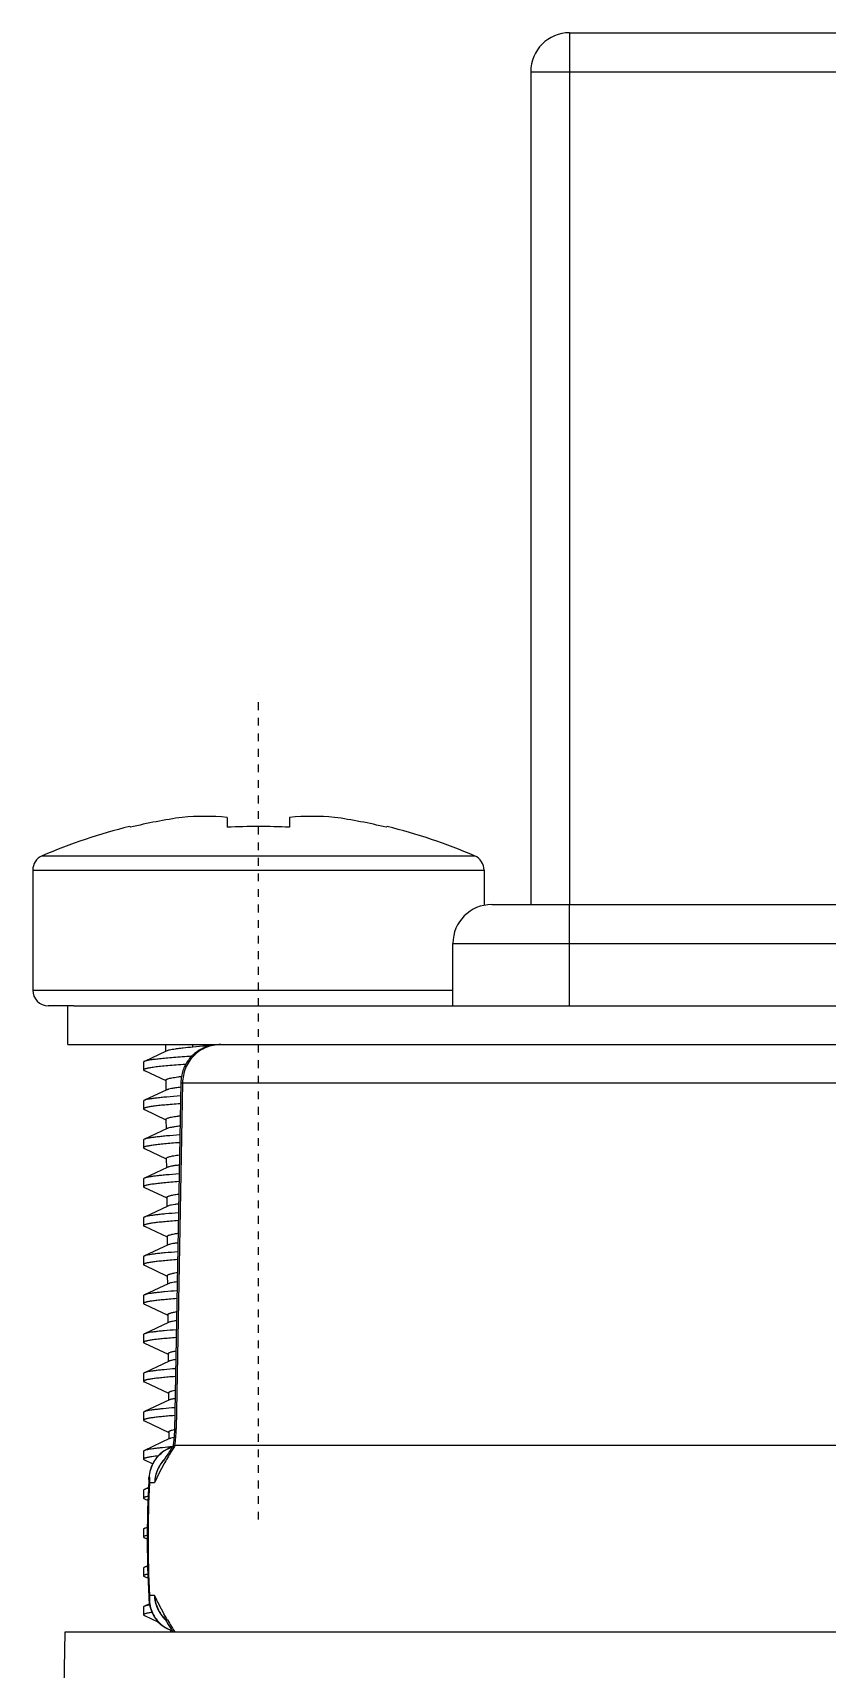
# Model space of a CAD drawing. Header units: millimetres. Extents: x 3170 to 4290, y 966 to 1416.
# Drawn here: x 3911.91 to 3922.12, y 986.61 to 1007.63 of the extents above; entities that cross this region are included whole.
import ezdxf

# ---------------------------------------------------------------- set-up
doc = ezdxf.new("R2010")
doc.units = ezdxf.units.MM
doc.header["$LTSCALE"] = 0.1
doc.linetypes.add('CENTER', pattern=[0.6, 0.375, -0.075, 0.075, -0.075])
for name, color, linetype in [('AUSFORMSCHRAEGEN', 7, 'Continuous'), ('BEZUGSACHSEN', 7, 'Continuous'), ('RUNDUNGEN', 7, 'Continuous')]:
    doc.layers.add(name, color=color, linetype=linetype)

msp = doc.modelspace()

# ---------------------------------------------------------------- linework, layer by layer
at = {"color": 7, "linetype": 'Continuous'}
for p, q in [((3918.313, 1007.131), (3918.313, 996.431)), ((3913.163, 997.434), (3913.17, 997.424)), ((3914.413, 997.551), (3914.413, 997.424)), ((3915.213, 997.551), (3915.213, 997.424)), ((3916.457, 997.424), (3916.463, 997.434)), ((3917.313, 995.131), (3917.313, 995.931)), ((3912.363, 994.631), (3912.363, 995.131)), ((3912.363, 994.631), (3935.363, 994.631)), ((3913.63, 994.548), (3913.348, 994.416)), ((3913.618, 994.631), (3913.618, 994.543)), ((3913.338, 994.406), (3913.338, 994.306)), ((3913.348, 994.297), (3913.622, 994.169)), ((3913.622, 994.174), (3913.623, 994.045)), ((3913.338, 993.906), (3913.338, 993.806)), ((3913.635, 994.05), (3913.348, 993.916)), ((3913.348, 993.797), (3913.626, 993.667)), ((3913.626, 993.672), (3913.627, 993.547)), ((3913.639, 993.552), (3913.348, 993.416)), ((3913.338, 993.406), (3913.338, 993.306)), ((3913.348, 993.297), (3913.63, 993.164)), ((3913.643, 993.054), (3913.348, 992.916)), ((3913.63, 993.17), (3913.631, 993.049)), ((3913.338, 992.906), (3913.338, 992.806)), ((3913.348, 992.797), (3913.635, 992.662)), ((3913.635, 992.668), (3913.636, 992.551)), ((3913.338, 992.406), (3913.338, 992.306)), ((3913.648, 992.556), (3913.348, 992.416)), ((3913.348, 992.297), (3913.639, 992.16)), ((3913.652, 992.058), (3913.348, 991.916)), ((3913.639, 992.166), (3913.64, 992.053)), ((3913.338, 991.906), (3913.338, 991.806)), ((3913.348, 991.797), (3913.643, 991.658)), ((3913.656, 991.56), (3913.348, 991.416)), ((3913.643, 991.664), (3913.644, 991.555)), ((3913.338, 991.406), (3913.338, 991.306)), ((3913.348, 991.297), (3913.648, 991.156)), ((3913.648, 991.162), (3913.649, 991.057)), ((3913.66, 991.062), (3913.348, 990.916)), ((3913.338, 990.906), (3913.338, 990.806)), ((3913.348, 990.797), (3913.652, 990.654)), ((3913.665, 990.564), (3913.348, 990.416)), ((3913.652, 990.66), (3913.653, 990.559)), ((3913.338, 990.406), (3913.338, 990.306)), ((3913.348, 990.297), (3913.657, 990.152)), ((3913.657, 990.158), (3913.657, 990.061)), ((3913.338, 989.906), (3913.338, 989.806)), ((3913.669, 990.066), (3913.348, 989.916)), ((3913.348, 989.797), (3913.661, 989.65)), ((3913.661, 989.656), (3913.662, 989.563)), ((3913.673, 989.569), (3913.348, 989.416)), ((3913.338, 989.406), (3913.338, 989.306)), ((3913.348, 989.297), (3913.455, 989.247)), ((3913.338, 988.906), (3913.338, 988.806)), ((3913.401, 988.941), (3913.348, 988.916)), ((3913.348, 988.797), (3913.395, 988.775)), ((3913.338, 988.406), (3913.338, 988.306)), ((3913.348, 988.297), (3913.385, 988.28)), ((3913.338, 987.906), (3913.338, 987.806)), ((3913.389, 987.935), (3913.348, 987.916)), ((3913.348, 987.797), (3913.395, 987.775)), ((3913.338, 987.406), (3913.338, 987.306)), ((3913.414, 987.446), (3913.348, 987.416)), ((3913.348, 987.297), (3913.528, 987.212)), ((3913.683, 987.112), (3913.683, 987.081))]:
    msp.add_line(p, q, dxfattribs=at)
at = {"color": 9, "linetype": 'Continuous'}
for p, q in [((3918.813, 1007.131), (3918.813, 996.431)), ((3913.971, 994.598), (3913.971, 994.631))]:
    msp.add_line(p, q, dxfattribs=at)
at = {"color": 3, "linetype": 'Continuous'}
msp.add_line((3912.443, 995.131), (3935.283, 995.131), dxfattribs=at)
at = {"color": 7, "linetype": 'Continuous'}
for centre, radius, start, end in [((3914.813, 990.631), 6.989, 98.0601, 103.6016), ((3914.123, 993.989), 3.574, 85.3464, 94.6536), ((3914.813, 989.582), 7.852, 87.0803, 92.9197), ((3915.503, 994.025), 3.538, 85.2987, 94.7013), ((3914.813, 990.631), 6.989, 76.3984, 81.9399), ((3914.525, 979.432), 10.066, 94.6534, 94.8428)]:
    msp.add_arc(centre, radius, start, end, dxfattribs=at)
for points, knots in [([(3913.971, 994.598), (3913.929, 994.595), (3913.869, 994.589), (3913.794, 994.58), (3913.747, 994.574), (3913.708, 994.568), (3913.675, 994.562), (3913.65, 994.556), (3913.636, 994.551), (3913.63, 994.548)], [0, 0, 0, 0, 0.365898, 0.521748, 0.658398, 0.775135, 0.871208, 0.946171, 1, 1, 1, 1]), ([(3914.204, 994.618), (3914.183, 994.616), (3914.105, 994.61), (3914.028, 994.604), (3913.971, 994.598)], [0, 0, 0, 0, 0.267629, 1, 1, 1, 1]), ([(3913.348, 994.416), (3913.347, 994.415), (3913.344, 994.414), (3913.34, 994.411), (3913.338, 994.408), (3913.338, 994.406)], [0, 0, 0, 0, 0.349717, 0.625152, 1, 1, 1, 1]), ([(3913.877, 994.377), (3913.837, 994.374), (3913.762, 994.368), (3913.655, 994.36), (3913.562, 994.351), (3913.495, 994.344), (3913.448, 994.337), (3913.42, 994.333), (3913.395, 994.329), (3913.375, 994.324), (3913.36, 994.32), (3913.349, 994.316), (3913.344, 994.313), (3913.34, 994.311), (3913.338, 994.308), (3913.338, 994.306)], [0, 0, 0, 0, 0.219597, 0.415771, 0.586178, 0.728803, 0.789167, 0.841999, 0.887183, 0.924624, 0.954279, 0.976253, 0.984474, 0.990988, 1, 1, 1, 1]), ([(3913.338, 994.306), (3913.338, 994.305), (3913.34, 994.302), (3913.344, 994.299), (3913.347, 994.298), (3913.348, 994.297)], [0, 0, 0, 0, 0.374856, 0.650324, 1, 1, 1, 1]), ([(3913.954, 994.482), (3913.914, 994.479), (3913.837, 994.474), (3913.728, 994.466), (3913.631, 994.458), (3913.547, 994.449), (3913.476, 994.441), (3913.42, 994.433), (3913.382, 994.426), (3913.36, 994.42), (3913.352, 994.417), (3913.348, 994.416)], [0, 0, 0, 0, 0.197094, 0.376834, 0.537277, 0.676734, 0.793714, 0.88706, 0.955897, 0.981023, 1, 1, 1, 1]), ([(3913.622, 994.174), (3913.622, 994.177), (3913.624, 994.18), (3913.629, 994.184), (3913.635, 994.187), (3913.642, 994.189), (3913.655, 994.194), (3913.675, 994.199), (3913.704, 994.205), (3913.739, 994.211), (3913.779, 994.217), (3913.808, 994.221), (3913.824, 994.223)], [0, 0, 0, 0, 0.032036, 0.055865, 0.086226, 0.123512, 0.167907, 0.278257, 0.417298, 0.58455, 0.7791, 1, 1, 1, 1]), ([(3913.815, 994.084), (3913.793, 994.081), (3913.754, 994.076), (3913.703, 994.068), (3913.668, 994.061), (3913.646, 994.055), (3913.638, 994.052), (3913.635, 994.05)], [0, 0, 0, 0, 0.353224, 0.639418, 0.855354, 0.936545, 1, 1, 1, 1]), ([(3913.348, 993.916), (3913.347, 993.915), (3913.344, 993.914), (3913.34, 993.911), (3913.338, 993.908), (3913.338, 993.906)], [0, 0, 0, 0, 0.349934, 0.625391, 1, 1, 1, 1]), ([(3913.81, 993.872), (3913.775, 993.869), (3913.708, 993.864), (3913.615, 993.856), (3913.534, 993.848), (3913.474, 993.841), (3913.434, 993.835), (3913.409, 993.831), (3913.388, 993.827), (3913.371, 993.823), (3913.357, 993.819), (3913.348, 993.816), (3913.343, 993.813), (3913.34, 993.81), (3913.338, 993.808), (3913.338, 993.806)], [0, 0, 0, 0, 0.220824, 0.417308, 0.587448, 0.729473, 0.789513, 0.842036, 0.88693, 0.924148, 0.95369, 0.975661, 0.983937, 0.99056, 1, 1, 1, 1]), ([(3913.812, 993.972), (3913.753, 993.968), (3913.67, 993.961), (3913.566, 993.951), (3913.501, 993.944), (3913.448, 993.937), (3913.404, 993.931), (3913.375, 993.925), (3913.358, 993.92), (3913.351, 993.917), (3913.348, 993.916)], [0, 0, 0, 0, 0.375785, 0.534852, 0.673053, 0.789317, 0.882861, 0.953098, 0.979437, 1, 1, 1, 1]), ([(3913.338, 993.806), (3913.338, 993.805), (3913.34, 993.802), (3913.344, 993.799), (3913.347, 993.798), (3913.348, 993.797)], [0, 0, 0, 0, 0.374559, 0.650083, 1, 1, 1, 1]), ([(3913.626, 993.672), (3913.626, 993.674), (3913.628, 993.678), (3913.633, 993.681), (3913.64, 993.685), (3913.654, 993.69), (3913.674, 993.696), (3913.7, 993.702), (3913.731, 993.707), (3913.768, 993.713), (3913.794, 993.717), (3913.808, 993.719)], [0, 0, 0, 0, 0.033345, 0.057538, 0.08812, 0.169873, 0.280026, 0.418659, 0.585414, 0.779518, 1, 1, 1, 1]), ([(3913.803, 993.471), (3913.745, 993.467), (3913.664, 993.461), (3913.561, 993.451), (3913.499, 993.444), (3913.446, 993.437), (3913.403, 993.43), (3913.375, 993.424), (3913.358, 993.419), (3913.351, 993.417), (3913.348, 993.416)], [0, 0, 0, 0, 0.375627, 0.534595, 0.672698, 0.788939, 0.882504, 0.952884, 0.979319, 1, 1, 1, 1]), ([(3913.804, 993.584), (3913.785, 993.581), (3913.749, 993.577), (3913.702, 993.569), (3913.67, 993.563), (3913.65, 993.557), (3913.642, 993.554), (3913.639, 993.552)], [0, 0, 0, 0, 0.351296, 0.636412, 0.852974, 0.935153, 1, 1, 1, 1]), ([(3913.348, 993.416), (3913.347, 993.415), (3913.344, 993.414), (3913.34, 993.411), (3913.338, 993.408), (3913.338, 993.406)], [0, 0, 0, 0, 0.349779, 0.625326, 1, 1, 1, 1]), ([(3913.802, 993.371), (3913.767, 993.369), (3913.702, 993.364), (3913.609, 993.356), (3913.53, 993.348), (3913.472, 993.341), (3913.432, 993.335), (3913.408, 993.331), (3913.387, 993.327), (3913.37, 993.323), (3913.357, 993.319), (3913.348, 993.316), (3913.343, 993.313), (3913.34, 993.31), (3913.338, 993.308), (3913.338, 993.306)], [0, 0, 0, 0, 0.220958, 0.417492, 0.587576, 0.729541, 0.789524, 0.842005, 0.886879, 0.924069, 0.953583, 0.975561, 0.983855, 0.990501, 1, 1, 1, 1]), ([(3913.338, 993.306), (3913.338, 993.305), (3913.34, 993.302), (3913.344, 993.299), (3913.347, 993.298), (3913.348, 993.297)], [0, 0, 0, 0, 0.374863, 0.650311, 1, 1, 1, 1]), ([(3913.63, 993.17), (3913.63, 993.172), (3913.632, 993.176), (3913.637, 993.179), (3913.644, 993.183), (3913.656, 993.188), (3913.675, 993.193), (3913.698, 993.199), (3913.727, 993.204), (3913.761, 993.21), (3913.785, 993.214), (3913.798, 993.216)], [0, 0, 0, 0, 0.034448, 0.058975, 0.089756, 0.171637, 0.281709, 0.420041, 0.586269, 0.779839, 1, 1, 1, 1]), ([(3913.795, 993.084), (3913.777, 993.082), (3913.745, 993.077), (3913.701, 993.07), (3913.672, 993.064), (3913.654, 993.059), (3913.646, 993.056), (3913.643, 993.054)], [0, 0, 0, 0, 0.34913, 0.633352, 0.850577, 0.933731, 1, 1, 1, 1]), ([(3913.348, 992.916), (3913.347, 992.915), (3913.344, 992.914), (3913.34, 992.911), (3913.338, 992.908), (3913.338, 992.906)], [0, 0, 0, 0, 0.349709, 0.625145, 1, 1, 1, 1]), ([(3913.792, 992.871), (3913.758, 992.868), (3913.694, 992.863), (3913.604, 992.855), (3913.526, 992.847), (3913.469, 992.84), (3913.43, 992.835), (3913.406, 992.831), (3913.386, 992.827), (3913.369, 992.823), (3913.356, 992.819), (3913.348, 992.816), (3913.343, 992.813), (3913.34, 992.81), (3913.338, 992.808), (3913.338, 992.806)], [0, 0, 0, 0, 0.221136, 0.41769, 0.587742, 0.729605, 0.789555, 0.841987, 0.886807, 0.923973, 0.953487, 0.975463, 0.983761, 0.990424, 1, 1, 1, 1]), ([(3913.338, 992.806), (3913.338, 992.805), (3913.34, 992.802), (3913.344, 992.799), (3913.347, 992.798), (3913.348, 992.797)], [0, 0, 0, 0, 0.374558, 0.6501, 1, 1, 1, 1]), ([(3913.794, 992.971), (3913.738, 992.966), (3913.658, 992.96), (3913.557, 992.95), (3913.496, 992.944), (3913.444, 992.937), (3913.403, 992.93), (3913.374, 992.924), (3913.358, 992.919), (3913.351, 992.917), (3913.348, 992.916)], [0, 0, 0, 0, 0.375463, 0.534332, 0.672344, 0.78855, 0.882154, 0.952646, 0.979193, 1, 1, 1, 1]), ([(3913.635, 992.668), (3913.635, 992.67), (3913.637, 992.673), (3913.64, 992.676), (3913.647, 992.68), (3913.658, 992.685), (3913.675, 992.69), (3913.697, 992.696), (3913.724, 992.701), (3913.755, 992.707), (3913.777, 992.711), (3913.789, 992.712)], [0, 0, 0, 0, 0.035588, 0.060465, 0.091469, 0.173503, 0.283453, 0.421479, 0.587271, 0.780339, 1, 1, 1, 1]), ([(3913.348, 992.416), (3913.347, 992.415), (3913.344, 992.414), (3913.34, 992.411), (3913.338, 992.408), (3913.338, 992.406)], [0, 0, 0, 0, 0.349792, 0.625344, 1, 1, 1, 1]), ([(3913.785, 992.47), (3913.73, 992.466), (3913.652, 992.46), (3913.553, 992.45), (3913.493, 992.443), (3913.442, 992.437), (3913.402, 992.43), (3913.374, 992.424), (3913.357, 992.419), (3913.351, 992.417), (3913.348, 992.416)], [0, 0, 0, 0, 0.375298, 0.534045, 0.671987, 0.788157, 0.8818, 0.952432, 0.979067, 1, 1, 1, 1]), ([(3913.787, 992.584), (3913.77, 992.582), (3913.741, 992.578), (3913.701, 992.571), (3913.671, 992.565), (3913.654, 992.559), (3913.648, 992.556)], [0, 0, 0, 0, 0.346884, 0.630216, 0.848177, 1, 1, 1, 1]), ([(3913.783, 992.37), (3913.75, 992.367), (3913.687, 992.362), (3913.598, 992.355), (3913.522, 992.347), (3913.466, 992.34), (3913.428, 992.334), (3913.405, 992.33), (3913.385, 992.327), (3913.369, 992.323), (3913.356, 992.319), (3913.347, 992.315), (3913.343, 992.313), (3913.34, 992.31), (3913.338, 992.308), (3913.338, 992.306)], [0, 0, 0, 0, 0.221266, 0.417868, 0.587861, 0.72966, 0.789551, 0.841943, 0.886743, 0.923882, 0.953368, 0.975353, 0.98367, 0.990358, 1, 1, 1, 1]), ([(3913.338, 992.306), (3913.338, 992.305), (3913.34, 992.302), (3913.344, 992.299), (3913.347, 992.298), (3913.348, 992.297)], [0, 0, 0, 0, 0.374852, 0.650326, 1, 1, 1, 1]), ([(3913.639, 992.166), (3913.639, 992.168), (3913.641, 992.171), (3913.644, 992.174), (3913.65, 992.178), (3913.66, 992.182), (3913.676, 992.187), (3913.696, 992.193), (3913.72, 992.198), (3913.749, 992.204), (3913.769, 992.207), (3913.78, 992.209)], [0, 0, 0, 0, 0.036888, 0.062176, 0.093447, 0.175671, 0.285477, 0.423159, 0.588459, 0.780938, 1, 1, 1, 1]), ([(3913.776, 991.969), (3913.722, 991.965), (3913.645, 991.959), (3913.549, 991.95), (3913.49, 991.943), (3913.44, 991.936), (3913.401, 991.93), (3913.374, 991.924), (3913.357, 991.919), (3913.351, 991.917), (3913.348, 991.916)], [0, 0, 0, 0, 0.37509, 0.533722, 0.671566, 0.787694, 0.881395, 0.952152, 0.978914, 1, 1, 1, 1]), ([(3913.777, 992.084), (3913.763, 992.082), (3913.736, 992.079), (3913.7, 992.072), (3913.673, 992.066), (3913.658, 992.061), (3913.652, 992.058)], [0, 0, 0, 0, 0.34412, 0.626348, 0.84516, 1, 1, 1, 1]), ([(3913.348, 991.916), (3913.347, 991.915), (3913.344, 991.914), (3913.34, 991.911), (3913.338, 991.908), (3913.338, 991.906)], [0, 0, 0, 0, 0.34986, 0.625275, 1, 1, 1, 1]), ([(3913.774, 991.869), (3913.741, 991.867), (3913.679, 991.862), (3913.593, 991.854), (3913.518, 991.846), (3913.463, 991.84), (3913.426, 991.834), (3913.403, 991.83), (3913.384, 991.826), (3913.368, 991.823), (3913.355, 991.819), (3913.347, 991.815), (3913.342, 991.812), (3913.34, 991.81), (3913.338, 991.808), (3913.338, 991.806)], [0, 0, 0, 0, 0.221435, 0.418049, 0.588013, 0.729704, 0.789562, 0.841917, 0.886665, 0.923771, 0.953258, 0.975256, 0.983581, 0.990284, 1, 1, 1, 1]), ([(3913.338, 991.806), (3913.338, 991.805), (3913.34, 991.802), (3913.344, 991.799), (3913.347, 991.798), (3913.348, 991.797)], [0, 0, 0, 0, 0.374661, 0.650088, 1, 1, 1, 1]), ([(3913.643, 991.664), (3913.643, 991.666), (3913.645, 991.669), (3913.648, 991.672), (3913.653, 991.675), (3913.663, 991.679), (3913.677, 991.684), (3913.695, 991.689), (3913.716, 991.695), (3913.742, 991.7), (3913.76, 991.703), (3913.77, 991.705)], [0, 0, 0, 0, 0.038481, 0.06428, 0.095887, 0.178365, 0.288011, 0.425265, 0.589952, 0.781699, 1, 1, 1, 1]), ([(3913.767, 991.584), (3913.755, 991.582), (3913.731, 991.579), (3913.7, 991.573), (3913.675, 991.568), (3913.662, 991.563), (3913.656, 991.56)], [0, 0, 0, 0, 0.340834, 0.621793, 0.84163, 1, 1, 1, 1]), ([(3913.348, 991.416), (3913.347, 991.415), (3913.344, 991.414), (3913.34, 991.411), (3913.338, 991.408), (3913.338, 991.406)], [0, 0, 0, 0, 0.349684, 0.625177, 1, 1, 1, 1]), ([(3913.764, 991.368), (3913.732, 991.366), (3913.672, 991.361), (3913.587, 991.353), (3913.514, 991.346), (3913.461, 991.339), (3913.424, 991.334), (3913.402, 991.33), (3913.383, 991.326), (3913.367, 991.322), (3913.355, 991.319), (3913.347, 991.315), (3913.342, 991.312), (3913.34, 991.31), (3913.338, 991.308), (3913.338, 991.306)], [0, 0, 0, 0, 0.221571, 0.418232, 0.588127, 0.729752, 0.789554, 0.841852, 0.886572, 0.923665, 0.95313, 0.975124, 0.983466, 0.990199, 1, 1, 1, 1]), ([(3913.766, 991.469), (3913.713, 991.465), (3913.639, 991.458), (3913.545, 991.449), (3913.487, 991.443), (3913.438, 991.436), (3913.4, 991.43), (3913.373, 991.424), (3913.357, 991.419), (3913.351, 991.417), (3913.348, 991.416)], [0, 0, 0, 0, 0.374873, 0.533379, 0.671127, 0.787239, 0.880971, 0.951905, 0.97878, 1, 1, 1, 1]), ([(3913.338, 991.306), (3913.338, 991.305), (3913.34, 991.302), (3913.344, 991.299), (3913.347, 991.298), (3913.348, 991.297)], [0, 0, 0, 0, 0.374719, 0.650254, 1, 1, 1, 1]), ([(3913.648, 991.162), (3913.648, 991.164), (3913.649, 991.166), (3913.652, 991.169), (3913.657, 991.173), (3913.665, 991.177), (3913.677, 991.181), (3913.693, 991.186), (3913.713, 991.191), (3913.736, 991.196), (3913.752, 991.199), (3913.761, 991.201)], [0, 0, 0, 0, 0.040253, 0.06664, 0.098644, 0.181446, 0.290937, 0.427724, 0.591725, 0.782625, 1, 1, 1, 1]), ([(3913.348, 990.916), (3913.347, 990.915), (3913.344, 990.914), (3913.34, 990.911), (3913.338, 990.908), (3913.338, 990.906)], [0, 0, 0, 0, 0.349929, 0.625433, 1, 1, 1, 1]), ([(3913.756, 990.968), (3913.705, 990.964), (3913.632, 990.958), (3913.54, 990.949), (3913.484, 990.942), (3913.437, 990.936), (3913.398, 990.929), (3913.373, 990.924), (3913.357, 990.919), (3913.351, 990.917), (3913.348, 990.916)], [0, 0, 0, 0, 0.374644, 0.533016, 0.670683, 0.786742, 0.88055, 0.951621, 0.978616, 1, 1, 1, 1]), ([(3913.758, 991.084), (3913.747, 991.082), (3913.727, 991.079), (3913.699, 991.074), (3913.678, 991.069), (3913.665, 991.065), (3913.66, 991.062)], [0, 0, 0, 0, 0.337245, 0.61685, 0.837813, 1, 1, 1, 1]), ([(3913.755, 990.868), (3913.723, 990.865), (3913.664, 990.86), (3913.581, 990.853), (3913.51, 990.845), (3913.458, 990.839), (3913.422, 990.833), (3913.4, 990.83), (3913.382, 990.826), (3913.367, 990.822), (3913.355, 990.818), (3913.347, 990.815), (3913.342, 990.812), (3913.34, 990.81), (3913.338, 990.808), (3913.338, 990.806)], [0, 0, 0, 0, 0.221731, 0.418401, 0.58826, 0.729778, 0.789535, 0.841803, 0.886485, 0.923535, 0.952991, 0.97501, 0.98337, 0.990125, 1, 1, 1, 1]), ([(3913.338, 990.806), (3913.338, 990.805), (3913.34, 990.802), (3913.344, 990.799), (3913.347, 990.798), (3913.348, 990.797)], [0, 0, 0, 0, 0.37483, 0.650255, 1, 1, 1, 1]), ([(3913.652, 990.66), (3913.652, 990.664), (3913.658, 990.669), (3913.667, 990.674), (3913.678, 990.678), (3913.692, 990.683), (3913.71, 990.688), (3913.73, 990.692), (3913.744, 990.696), (3913.752, 990.697)], [0, 0, 0, 0, 0.099063, 0.18252, 0.2922, 0.428878, 0.592589, 0.783084, 1, 1, 1, 1]), ([(3913.75, 990.584), (3913.733, 990.582), (3913.708, 990.578), (3913.68, 990.57), (3913.669, 990.567), (3913.665, 990.564)], [0, 0, 0, 0, 0.611406, 0.833644, 1, 1, 1, 1]), ([(3913.348, 990.416), (3913.347, 990.415), (3913.344, 990.414), (3913.34, 990.411), (3913.338, 990.408), (3913.338, 990.406)], [0, 0, 0, 0, 0.349696, 0.625138, 1, 1, 1, 1]), ([(3913.745, 990.367), (3913.715, 990.365), (3913.657, 990.36), (3913.576, 990.352), (3913.506, 990.345), (3913.455, 990.338), (3913.42, 990.333), (3913.399, 990.329), (3913.381, 990.326), (3913.366, 990.322), (3913.354, 990.318), (3913.347, 990.315), (3913.342, 990.312), (3913.34, 990.31), (3913.338, 990.308), (3913.338, 990.306)], [0, 0, 0, 0, 0.221863, 0.418569, 0.588366, 0.729807, 0.789523, 0.841733, 0.886374, 0.923413, 0.952868, 0.974883, 0.983255, 0.990035, 1, 1, 1, 1]), ([(3913.338, 990.306), (3913.338, 990.305), (3913.34, 990.302), (3913.344, 990.299), (3913.347, 990.298), (3913.348, 990.297)], [0, 0, 0, 0, 0.374566, 0.650116, 1, 1, 1, 1]), ([(3913.354, 990.418), (3913.353, 990.418), (3913.351, 990.417), (3913.349, 990.416), (3913.348, 990.416)], [0, 0, 0, 0, 0.268208, 1, 1, 1, 1]), ([(3913.747, 990.467), (3913.699, 990.463), (3913.63, 990.458), (3913.544, 990.449), (3913.49, 990.443), (3913.444, 990.437), (3913.407, 990.431), (3913.377, 990.425), (3913.36, 990.42), (3913.354, 990.418)], [0, 0, 0, 0, 0.364463, 0.520051, 0.656613, 0.77342, 0.869826, 0.945396, 1, 1, 1, 1]), ([(3913.657, 990.158), (3913.657, 990.161), (3913.661, 990.166), (3913.669, 990.171), (3913.679, 990.175), (3913.691, 990.179), (3913.712, 990.186), (3913.73, 990.19), (3913.742, 990.193)], [0, 0, 0, 0, 0.103245, 0.187295, 0.296843, 0.432847, 0.595508, 1, 1, 1, 1]), ([(3913.74, 990.084), (3913.725, 990.081), (3913.706, 990.078), (3913.682, 990.072), (3913.673, 990.068), (3913.669, 990.066)], [0, 0, 0, 0, 0.603872, 0.827878, 1, 1, 1, 1]), ([(3913.348, 989.916), (3913.347, 989.915), (3913.344, 989.914), (3913.34, 989.911), (3913.338, 989.908), (3913.338, 989.906)], [0, 0, 0, 0, 0.349811, 0.625366, 1, 1, 1, 1]), ([(3913.736, 989.866), (3913.706, 989.864), (3913.65, 989.859), (3913.57, 989.852), (3913.502, 989.844), (3913.452, 989.838), (3913.418, 989.833), (3913.398, 989.829), (3913.38, 989.825), (3913.365, 989.822), (3913.354, 989.818), (3913.346, 989.815), (3913.342, 989.812), (3913.339, 989.81), (3913.338, 989.808), (3913.338, 989.806)], [0, 0, 0, 0, 0.222005, 0.418723, 0.588469, 0.729818, 0.789475, 0.841653, 0.886271, 0.923275, 0.952707, 0.974744, 0.98314, 0.989952, 1, 1, 1, 1]), ([(3913.738, 989.966), (3913.689, 989.963), (3913.619, 989.957), (3913.532, 989.948), (3913.478, 989.941), (3913.433, 989.935), (3913.396, 989.929), (3913.369, 989.923), (3913.354, 989.918), (3913.348, 989.916)], [0, 0, 0, 0, 0.374152, 0.53226, 0.669749, 0.785759, 0.879683, 0.951102, 1, 1, 1, 1]), ([(3913.338, 989.806), (3913.338, 989.805), (3913.34, 989.802), (3913.344, 989.799), (3913.347, 989.798), (3913.348, 989.797)], [0, 0, 0, 0, 0.37486, 0.650327, 1, 1, 1, 1]), ([(3913.661, 989.656), (3913.661, 989.659), (3913.665, 989.663), (3913.672, 989.668), (3913.68, 989.672), (3913.69, 989.676), (3913.707, 989.681), (3913.722, 989.685), (3913.733, 989.688)], [0, 0, 0, 0, 0.108512, 0.193394, 0.302853, 0.438031, 0.59934, 1, 1, 1, 1]), ([(3913.675, 989.461), (3913.634, 989.458), (3913.576, 989.453), (3913.503, 989.445), (3913.458, 989.439), (3913.42, 989.433), (3913.39, 989.428), (3913.366, 989.422), (3913.353, 989.418), (3913.348, 989.416)], [0, 0, 0, 0, 0.371837, 0.528936, 0.665735, 0.781634, 0.8761, 0.948857, 1, 1, 1, 1]), ([(3913.727, 989.583), (3913.716, 989.581), (3913.701, 989.578), (3913.683, 989.573), (3913.676, 989.57), (3913.673, 989.569)], [0, 0, 0, 0, 0.592157, 0.818971, 1, 1, 1, 1]), ([(3913.348, 989.416), (3913.347, 989.415), (3913.344, 989.414), (3913.34, 989.411), (3913.338, 989.408), (3913.338, 989.406)], [0, 0, 0, 0, 0.349834, 0.625249, 1, 1, 1, 1]), ([(3913.525, 989.347), (3913.498, 989.344), (3913.461, 989.339), (3913.418, 989.333), (3913.399, 989.329), (3913.383, 989.326), (3913.367, 989.322), (3913.353, 989.318), (3913.345, 989.314), (3913.341, 989.311), (3913.338, 989.308), (3913.338, 989.306)], [0, 0, 0, 0, 0.419339, 0.587059, 0.660149, 0.725984, 0.835827, 0.916703, 0.94655, 0.969744, 1, 1, 1, 1]), ([(3913.338, 989.306), (3913.338, 989.305), (3913.34, 989.302), (3913.344, 989.299), (3913.347, 989.298), (3913.348, 989.297)], [0, 0, 0, 0, 0.374638, 0.650074, 1, 1, 1, 1]), ([(3913.348, 988.916), (3913.347, 988.915), (3913.344, 988.914), (3913.34, 988.911), (3913.338, 988.908), (3913.338, 988.906)], [0, 0, 0, 0, 0.34969, 0.625191, 1, 1, 1, 1]), ([(3913.397, 988.829), (3913.388, 988.827), (3913.376, 988.825), (3913.362, 988.821), (3913.353, 988.818), (3913.347, 988.815), (3913.342, 988.812), (3913.338, 988.809), (3913.338, 988.806)], [0, 0, 0, 0, 0.405571, 0.567774, 0.703044, 0.811923, 0.895584, 1, 1, 1, 1]), ([(3913.338, 988.806), (3913.338, 988.805), (3913.34, 988.802), (3913.344, 988.799), (3913.347, 988.798), (3913.348, 988.797)], [0, 0, 0, 0, 0.374746, 0.650273, 1, 1, 1, 1]), ([(3913.4, 988.93), (3913.39, 988.928), (3913.375, 988.925), (3913.358, 988.919), (3913.351, 988.917), (3913.348, 988.916)], [0, 0, 0, 0, 0.599237, 0.8242, 1, 1, 1, 1]), ([(3913.348, 988.416), (3913.347, 988.415), (3913.344, 988.414), (3913.34, 988.411), (3913.338, 988.408), (3913.338, 988.406)], [0, 0, 0, 0, 0.349934, 0.62542, 1, 1, 1, 1]), ([(3913.386, 988.427), (3913.379, 988.425), (3913.366, 988.422), (3913.353, 988.418), (3913.348, 988.416)], [0, 0, 0, 0, 0.586019, 1, 1, 1, 1]), ([(3913.385, 988.326), (3913.378, 988.325), (3913.366, 988.322), (3913.353, 988.318), (3913.345, 988.314), (3913.341, 988.311), (3913.338, 988.308), (3913.338, 988.306)], [0, 0, 0, 0, 0.40027, 0.695099, 0.804069, 0.88889, 1, 1, 1, 1]), ([(3913.338, 988.306), (3913.338, 988.305), (3913.34, 988.302), (3913.344, 988.299), (3913.347, 988.298), (3913.348, 988.297)], [0, 0, 0, 0, 0.374816, 0.650237, 1, 1, 1, 1]), ([(3913.348, 987.916), (3913.347, 987.915), (3913.344, 987.914), (3913.34, 987.911), (3913.338, 987.908), (3913.338, 987.906)], [0, 0, 0, 0, 0.349686, 0.625133, 1, 1, 1, 1]), ([(3913.392, 987.828), (3913.384, 987.826), (3913.373, 987.824), (3913.36, 987.82), (3913.352, 987.817), (3913.346, 987.815), (3913.341, 987.812), (3913.338, 987.808), (3913.338, 987.806)], [0, 0, 0, 0, 0.403655, 0.565275, 0.700245, 0.809105, 0.893135, 1, 1, 1, 1]), ([(3913.338, 987.806), (3913.338, 987.805), (3913.34, 987.802), (3913.344, 987.799), (3913.347, 987.798), (3913.348, 987.797)], [0, 0, 0, 0, 0.374579, 0.650134, 1, 1, 1, 1]), ([(3913.355, 987.918), (3913.354, 987.918), (3913.352, 987.917), (3913.35, 987.916), (3913.348, 987.916)], [0, 0, 0, 0, 0.270944, 1, 1, 1, 1]), ([(3913.389, 987.927), (3913.382, 987.926), (3913.371, 987.923), (3913.36, 987.92), (3913.355, 987.918)], [0, 0, 0, 0, 0.56282, 1, 1, 1, 1]), ([(3913.348, 987.416), (3913.347, 987.415), (3913.344, 987.414), (3913.34, 987.411), (3913.338, 987.408), (3913.338, 987.406)], [0, 0, 0, 0, 0.349829, 0.625387, 1, 1, 1, 1]), ([(3913.443, 987.337), (3913.435, 987.335), (3913.42, 987.333), (3913.399, 987.329), (3913.381, 987.326), (3913.366, 987.322), (3913.354, 987.318), (3913.346, 987.315), (3913.342, 987.312), (3913.34, 987.31), (3913.338, 987.308), (3913.338, 987.306)], [0, 0, 0, 0, 0.220928, 0.414163, 0.579393, 0.716413, 0.825369, 0.906896, 0.937921, 0.963054, 1, 1, 1, 1]), ([(3913.416, 987.432), (3913.402, 987.43), (3913.383, 987.426), (3913.36, 987.42), (3913.352, 987.417), (3913.348, 987.416)], [0, 0, 0, 0, 0.610097, 0.832354, 1, 1, 1, 1]), ([(3913.338, 987.306), (3913.338, 987.305), (3913.34, 987.302), (3913.344, 987.299), (3913.347, 987.298), (3913.348, 987.297)], [0, 0, 0, 0, 0.374866, 0.650326, 1, 1, 1, 1])]:
    msp.add_open_spline(points, degree=3, knots=knots, dxfattribs=at)
at = {"layer": 'AUSFORMSCHRAEGEN', "color": 7, "linetype": 'Continuous'}
for p, q in [((3912.325, 987.081), (3912.067, 972.278)), ((3922.972, 987.081), (3912.325, 987.081))]:
    msp.add_line(p, q, dxfattribs=at)
at = {"layer": 'BEZUGSACHSEN', "color": 7, "linetype": 'CENTER'}
msp.add_line((3914.813, 988.53), (3914.813, 999.131), dxfattribs=at)
at = {"layer": 'BEZUGSACHSEN', "color": 9, "linetype": 'Continuous'}
for p, q in [((3912.034, 997.056), (3917.593, 997.056)), ((3911.913, 996.872), (3917.713, 996.872)), ((3911.913, 995.331), (3917.313, 995.331))]:
    msp.add_line(p, q, dxfattribs=at)
at = {"layer": 'BEZUGSACHSEN', "color": 7, "linetype": 'Continuous'}
for p, q in [((3911.913, 996.872), (3911.913, 995.331)), ((3917.713, 996.872), (3917.713, 996.42)), ((3912.443, 995.131), (3912.113, 995.131))]:
    msp.add_line(p, q, dxfattribs=at)
for centre, radius, start, end in [((3914.813, 990.631), 7, 103.6732, 113.3944), ((3914.813, 990.631), 7, 66.6056, 76.3268), ((3912.113, 996.872), 0.2, 113.3944, 180), ((3917.513, 996.872), 0.2, 0, 66.6056), ((3912.113, 995.331), 0.2, 180, 270)]:
    msp.add_arc(centre, radius, start, end, dxfattribs=at)
at = {"layer": 'RUNDUNGEN', "color": 9, "linetype": 'Continuous'}
for p, q in [((3918.813, 1007.631), (3918.813, 1007.131)), ((3918.313, 1007.131), (3922.363, 1007.131)), ((3918.813, 995.131), (3918.813, 996.431)), ((3917.313, 995.931), (3922.363, 995.931)), ((3913.839, 994.14), (3913.757, 989.689)), ((3913.816, 994.141), (3913.819, 994.141)), ((3913.819, 994.141), (3913.839, 994.14)), ((3913.839, 994.14), (3933.887, 994.14)), ((3913.757, 989.689), (3913.734, 989.69)), ((3913.414, 989.007), (3913.479, 989.007)), ((3913.479, 987.556), (3913.414, 987.556))]:
    msp.add_line(p, q, dxfattribs=at)
at = {"layer": 'RUNDUNGEN', "color": 7, "linetype": 'Continuous'}
for p, q in [((3918.813, 1007.631), (3928.913, 1007.631)), ((3917.813, 996.431), (3922.363, 996.431)), ((3917.313, 995.131), (3917.313, 995.931)), ((3913.816, 994.143), (3913.734, 989.676)), ((3913.698, 989.447), (3913.688, 989.431)), ((3913.717, 989.491), (3913.713, 989.466)), ((3922.505, 989.481), (3913.742, 989.481)), ((3913.603, 989.412), (3913.552, 989.373)), ((3913.626, 989.334), (3913.598, 989.287)), ((3913.639, 989.355), (3913.626, 989.334)), ((3913.648, 989.369), (3913.639, 989.355)), ((3913.658, 989.384), (3913.648, 989.369)), ((3913.667, 989.4), (3913.658, 989.384)), ((3913.678, 989.416), (3913.667, 989.4)), ((3913.688, 989.431), (3913.678, 989.416)), ((3913.407, 989.069), (3913.405, 989.028)), ((3913.418, 989.147), (3913.407, 989.069)), ((3913.418, 989.148), (3913.418, 989.148)), ((3913.385, 988.281), (3913.385, 988.278)), ((3913.577, 987.169), (3913.639, 987.13)), ((3913.592, 987.286), (3913.592, 987.286)), ((3913.592, 987.286), (3913.593, 987.284)), ((3913.593, 987.284), (3913.596, 987.279)), ((3913.596, 987.279), (3913.619, 987.242)), ((3913.619, 987.242), (3913.632, 987.219)), ((3913.632, 987.219), (3913.643, 987.201)), ((3913.643, 987.201), (3913.655, 987.183)), ((3913.655, 987.183), (3913.663, 987.17)), ((3913.663, 987.17), (3913.672, 987.157)), ((3913.672, 987.157), (3913.68, 987.143)), ((3913.68, 987.143), (3913.689, 987.13)), ((3913.689, 987.13), (3913.698, 987.116)), ((3913.698, 987.116), (3913.707, 987.102)), ((3913.707, 987.102), (3913.714, 987.092))]:
    msp.add_line(p, q, dxfattribs=at)
for points in [[(3914.33, 994.631), (3914.325, 994.631), (3914.318, 994.631), (3914.311, 994.631), (3914.303, 994.631), (3914.295, 994.63), (3914.287, 994.63), (3914.279, 994.629), (3914.271, 994.628), (3914.262, 994.627), (3914.253, 994.626), (3914.244, 994.625), (3914.235, 994.624), (3914.226, 994.622), (3914.216, 994.62), (3914.207, 994.618), (3914.197, 994.616), (3914.187, 994.614), (3914.177, 994.611), (3914.166, 994.608), (3914.156, 994.605), (3914.145, 994.601), (3914.134, 994.598), (3914.123, 994.593), (3914.112, 994.589), (3914.1, 994.584), (3914.089, 994.578), (3914.077, 994.572), (3914.065, 994.566), (3914.053, 994.559), (3914.041, 994.552), (3914.03, 994.544), (3914.018, 994.536), (3914.006, 994.527), (3913.994, 994.518), (3913.983, 994.508), (3913.971, 994.498), (3913.96, 994.487), (3913.949, 994.476), (3913.938, 994.464), (3913.928, 994.451), (3913.918, 994.438), (3913.908, 994.425), (3913.898, 994.411), (3913.889, 994.396), (3913.88, 994.381), (3913.872, 994.365), (3913.864, 994.349), (3913.856, 994.332), (3913.85, 994.315), (3913.843, 994.297), (3913.838, 994.28), (3913.832, 994.261), (3913.828, 994.242), (3913.824, 994.223), (3913.821, 994.204), (3913.819, 994.184), (3913.817, 994.164), (3913.816, 994.143)], [(3913.734, 989.676), (3913.73, 989.611), (3913.725, 989.548), (3913.717, 989.491)], [(3913.707, 989.459), (3913.659, 989.442), (3913.603, 989.412)], [(3913.714, 989.471), (3913.709, 989.463), (3913.698, 989.447)], [(3913.455, 989.247), (3913.44, 989.215), (3913.418, 989.147)], [(3913.552, 989.373), (3913.507, 989.327), (3913.469, 989.274), (3913.439, 989.213)], [(3913.598, 989.287), (3913.593, 989.279), (3913.593, 989.278)], [(3913.405, 989.028), (3913.39, 988.657), (3913.385, 988.285), (3913.39, 987.913)], [(3913.39, 987.913), (3913.404, 987.541), (3913.407, 987.493)], [(3913.407, 987.493), (3913.418, 987.416), (3913.442, 987.342), (3913.477, 987.276), (3913.523, 987.217), (3913.577, 987.169)], [(3913.639, 987.13), (3913.706, 987.103), (3913.707, 987.102)]]:
    msp.add_lwpolyline(points, dxfattribs=at)
for centre, radius, start, end in [((3918.813, 1007.131), 0.5, 90, 180), ((3917.813, 995.931), 0.5, 90, 180), ((3913.837, 989.054), 0.426, 107.8731, 119.0478), ((3913.831, 989.063), 0.415, 119.065, 127.0108), ((3913.908, 989.045), 0.495, 176.6059, 184.4213)]:
    msp.add_arc(centre, radius, start, end, dxfattribs=at)
at = {"layer": 'RUNDUNGEN', "color": 9, "linetype": 'Continuous'}
for centre, radius, start, end in [((3911.9, 989.723), 1.857, 352.5227, 358.9595), ((3917.678, 986.976), 4.667, 147.8769, 148.6714), ((3917.763, 986.923), 4.766, 147.5379, 147.8785), ((3917.552, 987.053), 4.519, 148.6713, 149.8378), ((3927.509, 988.281), 14.113, 177.0548, 182.9452), ((3913.908, 987.518), 0.495, 175.574, 183.3615), ((3913.832, 987.5), 0.416, 232.9065, 240.8127), ((3913.837, 987.509), 0.426, 240.8275, 252.1379), ((3917.55, 989.509), 4.516, 210.1668, 211.3344), ((3917.676, 989.586), 4.664, 211.3344, 212.1283), ((3917.761, 989.639), 4.764, 212.1267, 212.4696)]:
    msp.add_arc(centre, radius, start, end, dxfattribs=at)
at = {"layer": 'RUNDUNGEN', "color": 7, "linetype": 'Continuous'}
for points, knots in [([(3914.33, 994.631), (3914.266, 994.631), (3914.137, 994.607), (3913.973, 994.498), (3913.866, 994.333), (3913.84, 994.204), (3913.839, 994.14)], [0, 0, 0, 0, 0.251099, 0.49949, 0.748339, 1, 1, 1, 1]), ([(3913.714, 989.471), (3913.715, 989.471), (3913.717, 989.474), (3913.721, 989.477), (3913.724, 989.478)], [0, 0, 0, 0, 0.210764, 1, 1, 1, 1]), ([(3913.724, 989.478), (3913.725, 989.478), (3913.731, 989.481), (3913.737, 989.481), (3913.742, 989.482)], [0, 0, 0, 0, 0.215253, 1, 1, 1, 1]), ([(3913.414, 989.074), (3913.416, 989.105), (3913.425, 989.166), (3913.458, 989.254), (3913.51, 989.332), (3913.556, 989.376), (3913.581, 989.395)], [0, 0, 0, 0, 0.248779, 0.495796, 0.744964, 1, 1, 1, 1]), ([(3913.611, 987.252), (3913.573, 987.293), (3913.509, 987.388), (3913.482, 987.5), (3913.479, 987.556)], [0, 0, 0, 0, 0.499637, 1, 1, 1, 1])]:
    msp.add_open_spline(points, degree=3, knots=knots, dxfattribs=at)
at = {"layer": 'RUNDUNGEN', "color": 9, "linetype": 'Continuous'}
for points, knots in [([(3913.645, 989.323), (3913.63, 989.297), (3913.571, 989.193), (3913.517, 989.087), (3913.479, 989.007)], [0, 0, 0, 0, 0.254414, 1, 1, 1, 1]), ([(3913.616, 989.319), (3913.576, 989.277), (3913.51, 989.18), (3913.482, 989.064), (3913.479, 989.007)], [0, 0, 0, 0, 0.499804, 1, 1, 1, 1]), ([(3913.611, 989.311), (3913.573, 989.27), (3913.509, 989.174), (3913.482, 989.063), (3913.479, 989.007)], [0, 0, 0, 0, 0.499598, 1, 1, 1, 1]), ([(3913.414, 989.007), (3913.413, 989.012), (3913.408, 989.032), (3913.406, 989.054), (3913.407, 989.069)], [0, 0, 0, 0, 0.25838, 1, 1, 1, 1]), ([(3913.414, 987.556), (3913.413, 987.551), (3913.408, 987.53), (3913.406, 987.509), (3913.407, 987.493)], [0, 0, 0, 0, 0.258311, 1, 1, 1, 1]), ([(3913.645, 987.24), (3913.63, 987.266), (3913.571, 987.37), (3913.517, 987.476), (3913.479, 987.556)], [0, 0, 0, 0, 0.254416, 1, 1, 1, 1]), ([(3913.479, 987.556), (3913.482, 987.498), (3913.51, 987.383), (3913.576, 987.285), (3913.616, 987.244)], [0, 0, 0, 0, 0.500182, 1, 1, 1, 1]), ([(3913.414, 987.489), (3913.416, 987.458), (3913.425, 987.397), (3913.458, 987.31), (3913.51, 987.231), (3913.556, 987.187), (3913.581, 987.168)], [0, 0, 0, 0, 0.248792, 0.495821, 0.74498, 1, 1, 1, 1])]:
    msp.add_open_spline(points, degree=3, knots=knots, dxfattribs=at)

doc.saveas('drawing.dxf')
